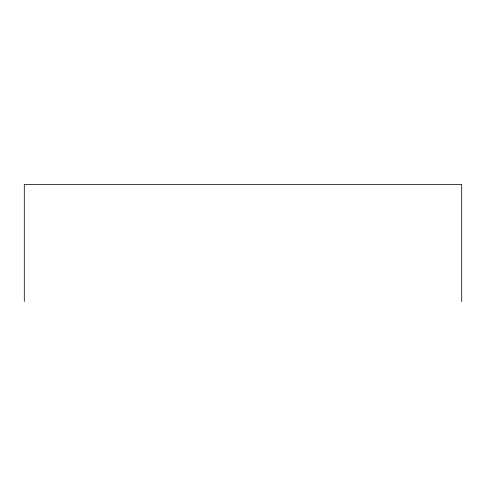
<?xml version="1.0" encoding="UTF-8"?>
<svg xmlns="http://www.w3.org/2000/svg" width="486" height="486" viewBox="0 0 486 486"><rect width="100%" height="100%" fill="white"/><g stroke="black" fill="none" stroke-linecap="round" stroke-linejoin="round"><path stroke-width="0.73" d="M461.7 301.49L461.7 184.51L24.3 184.51L24.3 301.49"/></g></svg>
